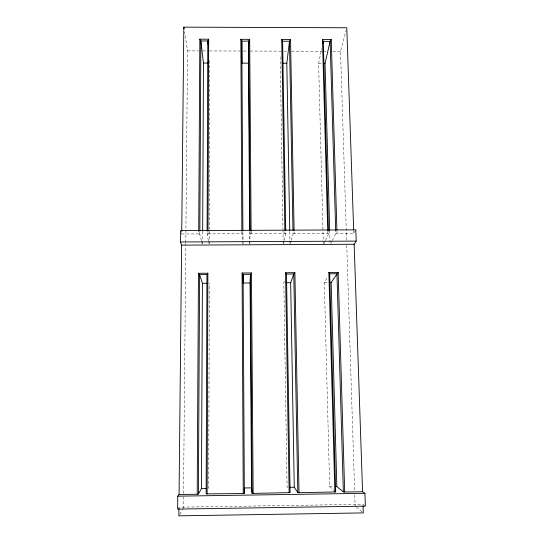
<?xml version="1.0" encoding="UTF-8"?>
<svg xmlns="http://www.w3.org/2000/svg" width="543" height="543" viewBox="0 0 543 543"><rect width="100%" height="100%" fill="white"/><g stroke="black" fill="none" stroke-linecap="round" stroke-linejoin="round"><path stroke-width="0.41" stroke-dasharray="2.71 2.04" d="M208.688 488.503L209.306 283.256M209.428 243.759L209.734 60.619M208.424 240.692L207.1 234.338L207.107 231.793M207.1 234.338L208.01 233.884L208.017 232.187M201.405 240.725L199.817 234.372L198.704 233.924L198.711 232.228M199.817 234.372L199.831 231.827M202.607 243.8L202.668 231.128M183.391 508.703L183.493 496.838M183.527 493.444L185.767 246.726M185.774 245.877L185.794 243.339M185.801 242.49L187.539 50.879L184.586 32.057M178.932 508.764L178.946 507.189L362.995 504.311L364.774 505.689M198.704 233.924L181.715 233.999L181.735 232.309M249.834 243.658L250.126 231.596M281.016 56.71L280.344 63.232L282.971 229.01M323.323 244.031L318.605 63.321L321.721 48.673M283.595 243.495L284.145 241.112M284.335 240.318L285.808 233.972L285.767 231.44M346.583 240.135L340.522 51.307L346.142 30.198M290.437 243.461L291.089 241.078M291.306 240.284L293.037 233.938L292.989 231.406M284.308 281.186L283.826 282.767L287.071 487.336L287.824 488.652M324.042 243.393L325.087 241.173M325.44 240.434L328.576 233.775L328.508 231.237M330.863 243.359L331.997 241.14M332.377 240.4L335.778 233.741L335.683 230.354M335.778 233.741L336.999 233.286L353.778 233.212L355.821 229.859M335.085 491.408L329.662 486.698L324.327 282.503L328.033 276.482M179.767 514.418L182.937 509.422M250.14 234.142L251.158 233.68L284.912 233.524L285.808 233.972M293.037 233.938L294.157 233.483L327.796 233.327L328.576 233.775M329.662 486.698L333.646 486.637M324.327 282.503L328.121 282.475M208.01 233.884L241.886 233.728L242.891 234.176L242.965 243.698M187.539 50.879L198.528 50.913M202.756 50.927L208.668 50.94M209.517 50.94L239.945 51.028M243.325 51.035L249.237 51.056M250.085 51.056L283.046 51.151M283.894 51.151L287.274 51.157M291.496 51.171L323.614 51.259M324.463 51.266L326.153 51.266M332.913 51.286L340.522 51.307M318.605 63.321L322.63 63.334M356.378 507.067L363.287 512.904M181.247 232.655L181.715 233.999M201.602 241.52L202.2 243.902M208.593 241.486L209.089 243.868M353.69 230.673L353.778 233.212M346.746 245.212L354.627 490.77M354.762 494.999L355.115 506.008M336.925 230.748L336.999 233.286M329.703 230.49L330.083 243.997M327.748 231.637L327.796 233.327M294.123 231.793L294.157 233.483M289.772 231.515L289.921 239.972M289.935 240.814L289.976 243.352M284.885 231.834L284.912 233.524M282.984 229.852L283.147 240.006M283.161 240.848L283.202 243.386M251.137 231.148L251.158 233.68M249.678 231.698L249.746 240.169M249.746 241.011L249.766 243.556M242.877 231.63L242.965 243.59M241.873 231.189L241.886 233.728"/><path stroke-width="0.81" d="M179.075 494.517L197.197 494.245L198.473 273.272L207.874 273.217L206.951 274.568L206.157 493.892L243.257 493.546L244.33 493.315L244.33 487.974L251.552 487.865L252.061 493.193L253.147 493.397L290.091 492.623L286.473 274.072L285.557 272.735L294.89 272.674L299.003 492.705L335.683 491.931L329.676 273.801L328.868 272.464L338.167 272.41L344.69 492.012L362.568 491.741L364.93 493.322L365.371 506.151L177.629 509.096L177.765 496.166L179.075 494.517L181.606 245.131L180.419 241.974L180.541 230.639L355.821 229.859L356.208 241.106L354.151 244.262L362.568 491.741M207.114 230.945L207.799 40.983L208.668 39.205L199.831 39.177L198.718 231.386M207.127 494.096L207.874 273.217M208.017 231.345L208.668 39.205M197.197 494.245L198.392 494.008L199.6 274.615L198.473 273.272M199.838 230.979L200.883 40.956L199.831 39.177M198.392 494.008L201.439 488.612L202.417 283.303L199.6 274.615L206.951 274.568M202.668 231.128L203.469 63.056L200.883 40.956L207.799 40.983L208.2 45.069M178.932 508.764L178.857 515.85L363.287 512.904L363.05 505.872M181.742 231.461L183.812 27.15L346.787 27.761L353.663 229.825M249.678 230.85L248.45 63.158L248.708 41.112L249.665 39.34L240.854 39.313L241.866 230.347M251.552 487.865L250.058 282.991L250.438 274.296L251.457 272.946L242.09 273L243.257 493.546M282.448 42.849L282.611 41.22L281.742 39.442L290.525 39.476L294.089 230.096M289.752 230.666L286.813 63.246L289.487 41.241L290.525 39.476M322.759 43.793L323.275 41.349L322.494 39.578L331.25 39.605L336.904 229.906M329.703 230.49L325.047 63.334L330.124 41.37L331.25 39.605M299.003 492.705L297.795 492.508L294.265 487.227L290.668 282.72L293.77 274.025L294.89 272.674M344.69 492.012L343.359 491.815L336.836 486.589L331.149 282.455L338.167 272.41M201.439 488.612L206.272 488.537M289.467 487.295L294.265 487.227M335.241 486.616L336.836 486.589M177.765 496.166L364.93 493.322M286.473 274.072L293.77 274.025L297.795 492.508M329.676 273.801L336.952 273.76L343.359 491.815M202.417 283.303L207.012 283.276M250.058 282.991L243.189 283.032L243.108 274.344L242.09 273M286.107 282.754L290.668 282.72M329.635 282.462L331.149 282.455M180.419 241.974L356.208 241.106M181.606 245.131L354.151 244.262M203.469 63.056L208.349 63.069M248.45 63.158L241.968 63.144L241.818 41.092L240.854 39.313M282.767 63.239L286.813 63.246M323.438 63.334L325.047 63.334M183.812 27.15L184.07 28.786M335.683 230.354L330.124 41.37L323.275 41.349L328.481 230.388M322.494 39.578L327.728 230.789M328.868 272.464L334.868 492.162M292.976 230.558L289.487 41.241L282.611 41.22L285.747 230.592M281.742 39.442L284.858 230.137M285.557 272.735L289.147 492.854M249.665 39.34L251.131 230.3M251.457 272.946L253.147 493.397M250.119 230.755L248.708 41.112L241.818 41.092L242.897 230.884M252.061 493.193L250.438 274.296L243.108 274.344L244.33 493.315"/></g></svg>
